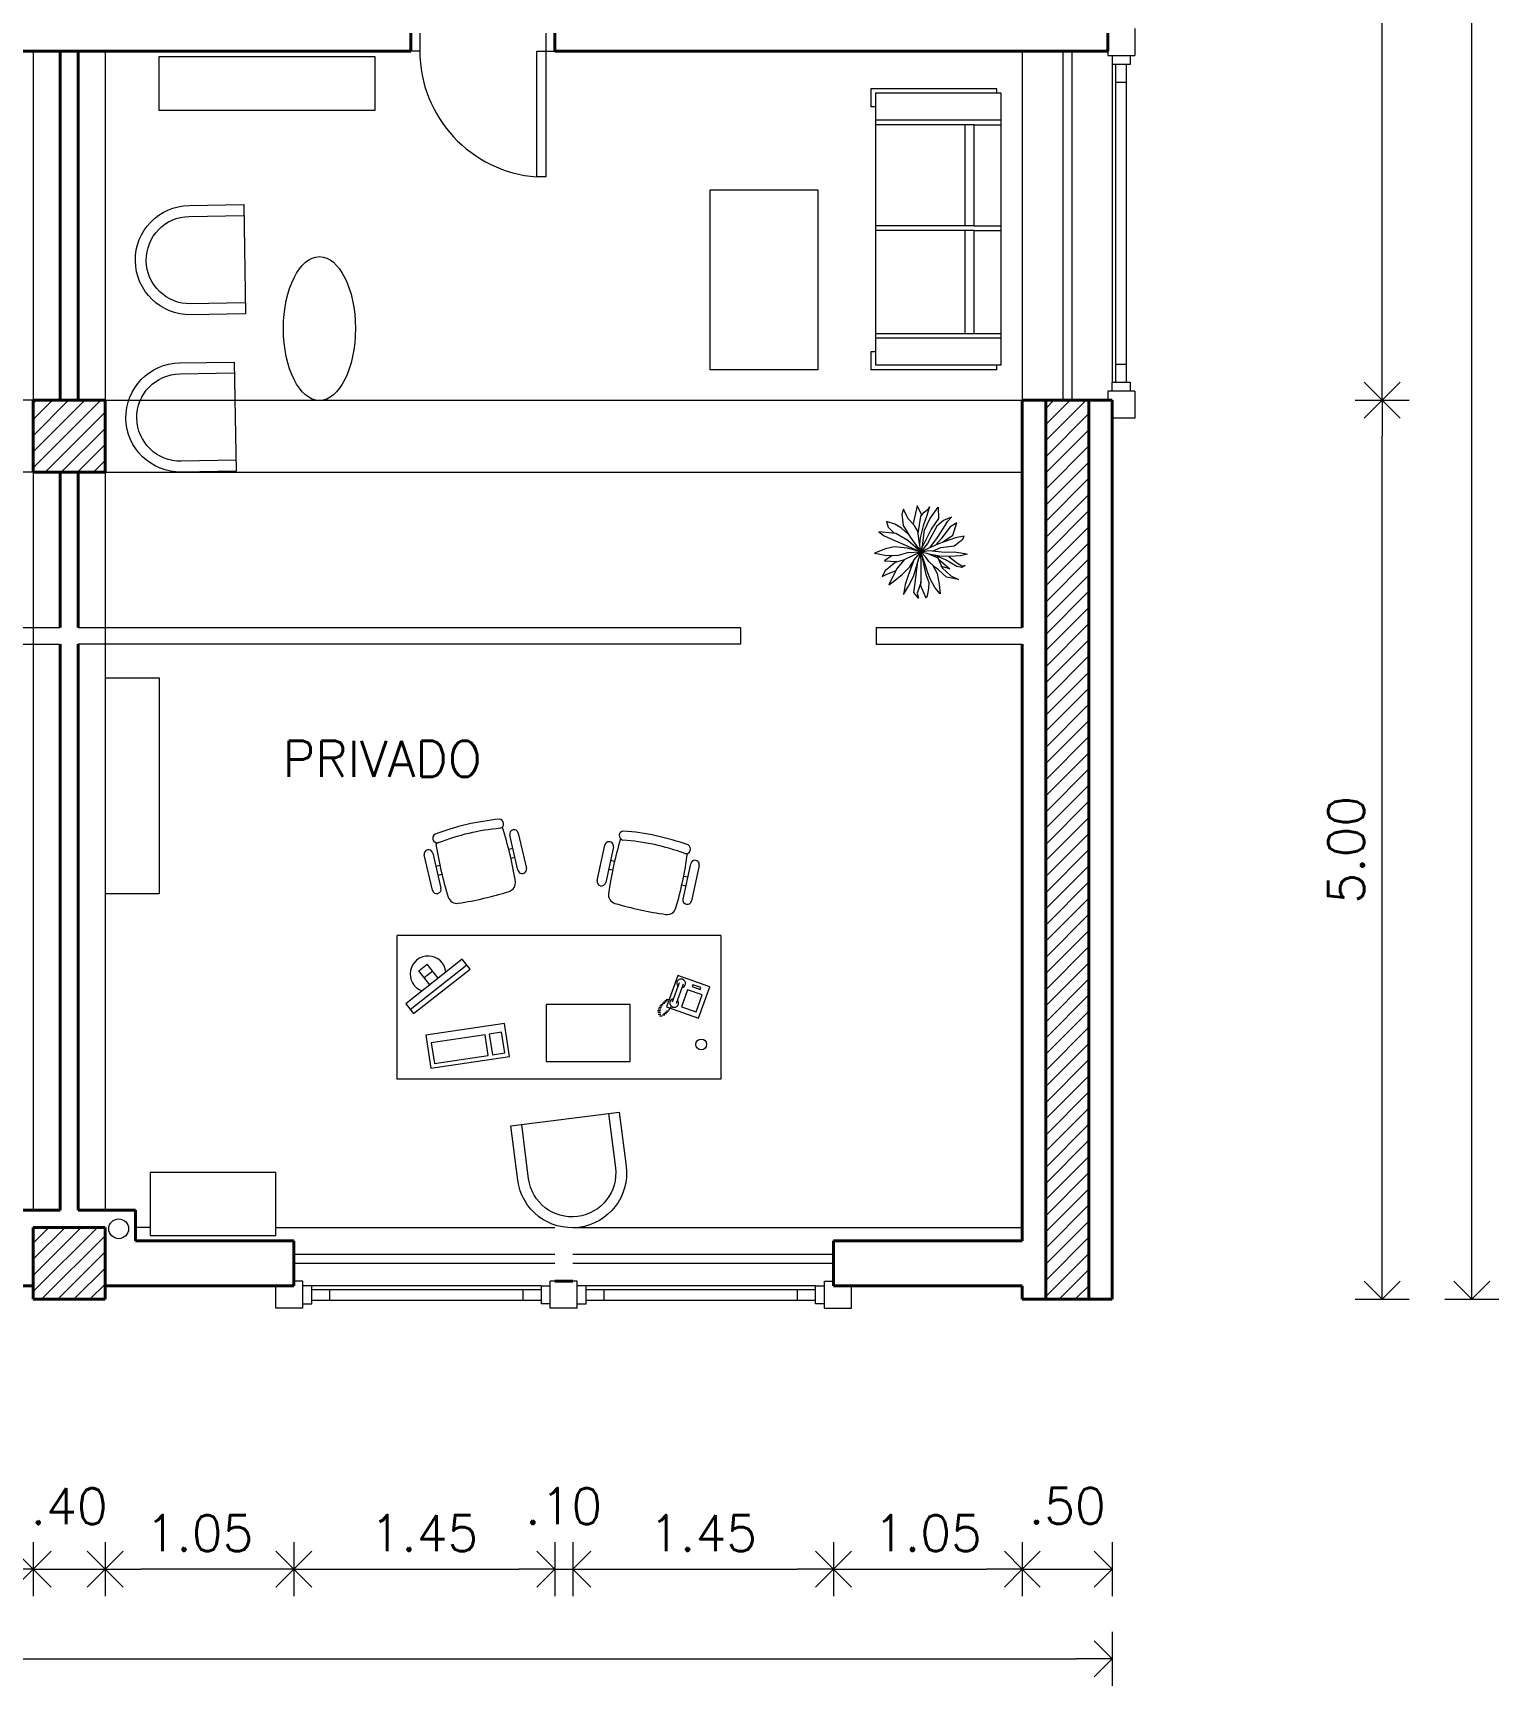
# Model space of a CAD drawing. Extents: x 1018 to 1366, y -109 to 186.
# Drawn here: x 1291.47 to 1299.62, y 111.91 to 121.11 of the extents above; entities that cross this region are included whole.
import ezdxf

# ---------------------------------------------------------------- set-up
doc = ezdxf.new("R2010")
doc.units = 0
doc.header["$LTSCALE"] = 0.5
doc.layers.get('0').update_dxf_attribs({"linetype": 'CONTINUOUS'})
doc.layers.get('Defpoints').update_dxf_attribs({"linetype": 'CONTINUOUS'})
for name, color, linetype, lineweight in [('Acotaciones', 9, 'CONTINUOUS', 9), ('Carpintería', 55, 'CONTINUOUS', 20), ('Detalles .05', 243, 'CONTINUOUS', 5), ('Detalles 01', 8, 'CONTINUOUS', 9), ('Equipamiento movil', 33, 'CONTINUOUS', 9), ('Muros corte', 7, 'CONTINUOUS', 40), ('Punta 02', 11, 'CONTINUOUS', 20), ('Tratamiento pisos', 251, 'CONTINUOUS', 9), ('Vidrios', 147, 'CONTINUOUS', 13)]:
    doc.layers.add(name, color=color, linetype=linetype, lineweight=lineweight)
doc.styles.add('Texto 2 mm', font='simplex.shx', dxfattribs={"height": 0.2})
doc.dimstyles.new('Primera línea', dxfattribs={"dimscale": 0, "dimtxt": 0.2, "dimasz": 0.2, "dimexe": 0.15, "dimexo": 0, "dimgap": 0.1, "dimtad": 1, "dimzin": 4, "dimdsep": 46, "dimtxsty": 'Texto 2 mm', "dimblk": 'OPEN90', "dimcen": 2.5, "dimclrd": 256, "dimclre": 256, "dimclrt": 256, "dimadec": 0, "dimazin": 0, "dimtfac": 1, "dimtmove": 2, "dimatfit": 3, "dimldrblk": 'OPEN90', "dimfxl": 1, "dimtolj": 1, "dimtzin": 0, "dimlwd": -1, "dimlwe": -1, "dimarcsym": 0})
doc.dimstyles.new('Segunda línea', dxfattribs={"dimscale": 0, "dimtxt": 0.2, "dimasz": 0.2, "dimexe": 0.15, "dimexo": 0.5, "dimgap": 0.1, "dimtad": 1, "dimzin": 4, "dimdsep": 46, "dimtxsty": 'Texto 2 mm', "dimblk": 'OPEN90', "dimcen": 2.5, "dimclrd": 256, "dimclre": 256, "dimclrt": 256, "dimadec": 0, "dimazin": 0, "dimtfac": 1, "dimtmove": 2, "dimatfit": 3, "dimldrblk": 'OPEN90', "dimfxl": 1, "dimtolj": 1, "dimtzin": 0, "dimlwd": -1, "dimlwe": -1, "dimarcsym": 0})
pattern_1 = [(45, (54.626424, 1.85935), (-0.0449012806, 0.0449012806), [])]

# ---------------------------------------------------------------- blocks, each defined once
blk = doc.blocks.new('_Open90')
at = {"color": 0, "linetype": 'ByBlock', "lineweight": -2}
for p, q in [((-0.5, 0.5), (0, 0)), ((0, 0), (-1, 0)), ((0, 0), (-0.5, -0.5))]:
    blk.add_line(p, q, dxfattribs=at)
blk = doc.blocks.new('*D175')
at = {"layer": 'Acotaciones', "transparency": 16777216}
for p, q in [((1298.8221, 119.0645), (1299.1221, 119.0645)), ((1298.9721, 114.2645), (1298.9721, 118.8645)), ((1298.8221, 114.0645), (1299.1221, 114.0645))]:
    blk.add_line(p, q, dxfattribs=at)
at = {"layer": 'Defpoints', "color": 0, "transparency": 16777216}
for p in [(1298.8221, 119.0645), (1298.9721, 119.0645), (1298.8221, 114.0645)]:
    blk.add_point(p, dxfattribs=at)
at = {"layer": 'Acotaciones', "transparency": 16777216, "xscale": 0.2, "yscale": 0.2, "zscale": 0.2}
for p, rotation in [((1298.9721, 119.0645), 90), ((1298.9721, 114.0645), 270)]:
    blk.add_blockref('_Open90', p, dxfattribs=dict(at, rotation=rotation))
at = {"layer": 'Acotaciones', "transparency": 16777216, "insert": (1298.7721, 116.5645), "char_height": 0.2, "attachment_point": 5, "rotation": 90, "style": 'Texto 2 mm'}
blk.add_mtext('\\A1;5.00', dxfattribs=at)
blk = doc.blocks.new('*D176')
at = {"layer": 'Acotaciones', "transparency": 16777216}
for p, q in [((1298.8221, 125.0645), (1299.1221, 125.0645)), ((1298.9721, 119.2645), (1298.9721, 124.8645)), ((1298.8221, 119.0645), (1299.1221, 119.0645))]:
    blk.add_line(p, q, dxfattribs=at)
at = {"layer": 'Defpoints', "color": 0, "transparency": 16777216}
for p in [(1298.8221, 125.0645), (1298.9721, 125.0645), (1298.8221, 119.0645)]:
    blk.add_point(p, dxfattribs=at)
at = {"layer": 'Acotaciones', "transparency": 16777216, "xscale": 0.2, "yscale": 0.2, "zscale": 0.2}
for p, rotation in [((1298.9721, 125.0645), 90), ((1298.9721, 119.0645), 270)]:
    blk.add_blockref('_Open90', p, dxfattribs=dict(at, rotation=rotation))
at = {"layer": 'Acotaciones', "transparency": 16777216, "insert": (1298.7721, 122.0645), "char_height": 0.2, "attachment_point": 5, "rotation": 90, "style": 'Texto 2 mm'}
blk.add_mtext('\\A1;6.00', dxfattribs=at)
blk = doc.blocks.new('*D178')
at = {"layer": 'Acotaciones', "transparency": 16777216}
for p, q in [((1299.3221, 130.0645), (1299.6221, 130.0645)), ((1299.4721, 114.2645), (1299.4721, 129.8645)), ((1299.3221, 114.0645), (1299.6221, 114.0645))]:
    blk.add_line(p, q, dxfattribs=at)
at = {"layer": 'Defpoints', "color": 0, "transparency": 16777216}
for p in [(1298.8221, 130.0645), (1299.4721, 130.0645), (1298.8221, 114.0645)]:
    blk.add_point(p, dxfattribs=at)
at = {"layer": 'Acotaciones', "transparency": 16777216, "xscale": 0.2, "yscale": 0.2, "zscale": 0.2}
for p, rotation in [((1299.4721, 130.0645), 90), ((1299.4721, 114.0645), 270)]:
    blk.add_blockref('_Open90', p, dxfattribs=dict(at, rotation=rotation))
at = {"layer": 'Acotaciones', "transparency": 16777216, "insert": (1299.2721, 122.0645), "char_height": 0.2, "attachment_point": 5, "rotation": 90, "style": 'Texto 2 mm'}
blk.add_mtext('\\A1;16.00', dxfattribs=at)
blk = doc.blocks.new('*D193')
at = {"layer": 'Acotaciones', "transparency": 16777216}
for p, q in [((1292.9221, 112.7145), (1292.9221, 112.4145)), ((1294.3721, 112.7145), (1294.3721, 112.4145)), ((1293.1221, 112.5645), (1294.1721, 112.5645))]:
    blk.add_line(p, q, dxfattribs=at)
at = {"layer": 'Defpoints', "color": 0, "transparency": 16777216}
for p in [(1292.9221, 112.7145), (1294.3721, 112.7145), (1294.3721, 112.5645)]:
    blk.add_point(p, dxfattribs=at)
at = {"layer": 'Acotaciones', "transparency": 16777216, "xscale": 0.2, "yscale": 0.2, "zscale": 0.2, "rotation": 180}
blk.add_blockref('_Open90', (1292.9221, 112.5645), dxfattribs=at)
at = {"layer": 'Acotaciones', "transparency": 16777216, "xscale": 0.2, "yscale": 0.2, "zscale": 0.2}
blk.add_blockref('_Open90', (1294.3721, 112.5645), dxfattribs=at)
at = {"layer": 'Acotaciones', "transparency": 16777216, "insert": (1293.6471, 112.7645), "char_height": 0.2, "attachment_point": 5, "style": 'Texto 2 mm'}
blk.add_mtext('\\A1;1.45', dxfattribs=at)
blk = doc.blocks.new('*D194')
at = {"layer": 'Acotaciones', "transparency": 16777216}
for p, q in [((1294.4721, 112.7145), (1294.4721, 112.4145)), ((1295.9221, 112.7145), (1295.9221, 112.4145)), ((1294.6721, 112.5645), (1295.7221, 112.5645))]:
    blk.add_line(p, q, dxfattribs=at)
at = {"layer": 'Defpoints', "color": 0, "transparency": 16777216}
for p in [(1294.4721, 112.7145), (1295.9221, 112.7145), (1295.9221, 112.5645)]:
    blk.add_point(p, dxfattribs=at)
at = {"layer": 'Acotaciones', "transparency": 16777216, "xscale": 0.2, "yscale": 0.2, "zscale": 0.2, "rotation": 180}
blk.add_blockref('_Open90', (1294.4721, 112.5645), dxfattribs=at)
at = {"layer": 'Acotaciones', "transparency": 16777216, "xscale": 0.2, "yscale": 0.2, "zscale": 0.2}
blk.add_blockref('_Open90', (1295.9221, 112.5645), dxfattribs=at)
at = {"layer": 'Acotaciones', "transparency": 16777216, "insert": (1295.1971, 112.7645), "char_height": 0.2, "attachment_point": 5, "style": 'Texto 2 mm'}
blk.add_mtext('\\A1;1.45', dxfattribs=at)
blk = doc.blocks.new('*D195')
at = {"layer": 'Acotaciones', "transparency": 16777216}
for p, q in [((1295.9221, 112.7145), (1295.9221, 112.4145)), ((1296.9721, 112.7145), (1296.9721, 112.4145)), ((1296.1221, 112.5645), (1296.7721, 112.5645))]:
    blk.add_line(p, q, dxfattribs=at)
at = {"layer": 'Defpoints', "color": 0, "transparency": 16777216}
for p in [(1295.9221, 112.7145), (1296.9721, 112.7145), (1296.9721, 112.5645)]:
    blk.add_point(p, dxfattribs=at)
at = {"layer": 'Acotaciones', "transparency": 16777216, "xscale": 0.2, "yscale": 0.2, "zscale": 0.2, "rotation": 180}
blk.add_blockref('_Open90', (1295.9221, 112.5645), dxfattribs=at)
at = {"layer": 'Acotaciones', "transparency": 16777216, "xscale": 0.2, "yscale": 0.2, "zscale": 0.2}
blk.add_blockref('_Open90', (1296.9721, 112.5645), dxfattribs=at)
at = {"layer": 'Acotaciones', "transparency": 16777216, "insert": (1296.4471, 112.7645), "char_height": 0.2, "attachment_point": 5, "style": 'Texto 2 mm'}
blk.add_mtext('\\A1;1.05', dxfattribs=at)
blk = doc.blocks.new('*D196')
at = {"layer": 'Acotaciones', "transparency": 16777216}
for p, q in [((1269.2721, 112.2145), (1269.2721, 111.9145)), ((1297.4721, 112.2145), (1297.4721, 111.9145)), ((1269.4721, 112.0645), (1297.2721, 112.0645))]:
    blk.add_line(p, q, dxfattribs=at)
at = {"layer": 'Defpoints', "color": 0, "transparency": 16777216}
for p in [(1269.2721, 112.7145), (1297.4721, 112.7145), (1297.4721, 112.0645)]:
    blk.add_point(p, dxfattribs=at)
at = {"layer": 'Acotaciones', "transparency": 16777216, "xscale": 0.2, "yscale": 0.2, "zscale": 0.2, "rotation": 180}
blk.add_blockref('_Open90', (1269.2721, 112.0645), dxfattribs=at)
at = {"layer": 'Acotaciones', "transparency": 16777216, "xscale": 0.2, "yscale": 0.2, "zscale": 0.2}
blk.add_blockref('_Open90', (1297.4721, 112.0645), dxfattribs=at)
at = {"layer": 'Acotaciones', "transparency": 16777216, "insert": (1283.3721, 112.2645), "char_height": 0.2, "attachment_point": 5, "style": 'Texto 2 mm'}
blk.add_mtext('\\A1;28.20', dxfattribs=at)
blk = doc.blocks.new('*D197')
at = {"layer": 'Acotaciones', "transparency": 16777216}
for p, q in [((1290.3721, 112.7145), (1290.3721, 112.4145)), ((1291.4721, 112.7145), (1291.4721, 112.4145)), ((1290.5721, 112.5645), (1291.2721, 112.5645))]:
    blk.add_line(p, q, dxfattribs=at)
at = {"layer": 'Defpoints', "color": 0, "transparency": 16777216}
for p in [(1290.3721, 112.7145), (1291.4721, 112.7145), (1291.4721, 112.5645)]:
    blk.add_point(p, dxfattribs=at)
at = {"layer": 'Acotaciones', "transparency": 16777216, "xscale": 0.2, "yscale": 0.2, "zscale": 0.2, "rotation": 180}
blk.add_blockref('_Open90', (1290.3721, 112.5645), dxfattribs=at)
at = {"layer": 'Acotaciones', "transparency": 16777216, "xscale": 0.2, "yscale": 0.2, "zscale": 0.2}
blk.add_blockref('_Open90', (1291.4721, 112.5645), dxfattribs=at)
at = {"layer": 'Acotaciones', "transparency": 16777216, "insert": (1290.9221, 112.7645), "char_height": 0.2, "attachment_point": 5, "style": 'Texto 2 mm'}
blk.add_mtext('\\A1;1.10', dxfattribs=at)
blk = doc.blocks.new('*D198')
at = {"layer": 'Acotaciones', "transparency": 16777216}
for p, q in [((1291.8721, 112.7145), (1291.8721, 112.4145)), ((1292.9221, 112.7145), (1292.9221, 112.4145)), ((1292.7221, 112.5645), (1292.0721, 112.5645))]:
    blk.add_line(p, q, dxfattribs=at)
at = {"layer": 'Defpoints', "color": 0, "transparency": 16777216}
for p in [(1291.8721, 112.7145), (1292.9221, 112.7145), (1291.8721, 112.5645)]:
    blk.add_point(p, dxfattribs=at)
at = {"layer": 'Acotaciones', "transparency": 16777216, "xscale": 0.2, "yscale": 0.2, "zscale": 0.2, "rotation": 180}
blk.add_blockref('_Open90', (1291.8721, 112.5645), dxfattribs=at)
at = {"layer": 'Acotaciones', "transparency": 16777216, "xscale": 0.2, "yscale": 0.2, "zscale": 0.2}
blk.add_blockref('_Open90', (1292.9221, 112.5645), dxfattribs=at)
at = {"layer": 'Acotaciones', "transparency": 16777216, "insert": (1292.3971, 112.7645), "char_height": 0.2, "attachment_point": 5, "style": 'Texto 2 mm'}
blk.add_mtext('\\A1;1.05', dxfattribs=at)
blk = doc.blocks.new('Silla 2')
for p, q in [((15, 15), (0, 15)), ((0, 15), (0, -15)), ((15, 12), (0, 12)), ((0, -12), (15, -12)), ((0, -15), (15, -15))]:
    blk.add_line(p, q)
for radius in [15, 12]:
    blk.add_arc((15, 0), radius, 270, 90)
blk = doc.blocks.new('Treei')
for p, q in [((-2.15, 4.1), (-3.71, 4.62)), ((-3.71, 4.62), (-3.16, 3.73)), ((-1.6, 5.41), (-2.01, 5.58)), ((-2.01, 5.58), (-1.8, 4.47)), ((-1.8, 4.47), (-1.02, 2.25)), ((-0.75, 4.27), (-1.6, 5.41)), ((0.01, 4.32), (0.22, 5.68)), ((0.06, 3.09), (0.01, 4.32)), ((0.22, 5.68), (0.34, 5.97)), ((0.34, 5.97), (0.52, 5.11)), ((0.52, 5.11), (0.61, 3.71)), ((0.61, 3.58), (1.42, 4.57)), ((1.92, 4.62), (1.05, 3.19)), ((1.42, 4.57), (1.81, 5.28)), ((1.81, 5.28), (1.78, 5.7)), ((1.78, 5.7), (2.06, 5.28)), ((2.06, 5.28), (1.92, 4.62)), ((3.12, 3.85), (3.58, 4.84)), ((3.58, 4.84), (3.3, 3.31)), ((-5.76, 2.23), (-4.31, 2.25)), ((-4.26, 1.14), (-5.76, 2.23)), ((-3.94, 3.46), (-4.45, 3.93)), ((-4.45, 3.93), (-4.03, 2.89)), ((-4.31, 2.25), (-2.93, 1.32)), ((-4.03, 2.89), (-3.28, 2.03)), ((-3.05, 2.89), (-3.94, 3.46)), ((-3.16, 3.73), (-1.67, 2.62)), ((-1.83, 2.15), (-3.05, 2.89)), ((-1.21, 2.79), (-2.15, 4.1)), ((-0.51, 1.14), (-1.83, 2.15)), ((-1.67, 2.62), (-0.88, 1.91)), ((-1.02, 2.25), (0.03, -0.03)), ((-0.56, 2.57), (-0.75, 4.27)), ((-0.11, 1.56), (-0.56, 2.57)), ((-0.17, 1), (0.06, 3.09)), ((0.2, 0.77), (0.8, 2.18)), ((0.57, 2.38), (0.31, 1.05)), ((1.05, 3.19), (0.44, 1.74)), ((0.61, 3.71), (0.57, 2.38)), ((0.8, 2.18), (2.11, 2.72)), ((0.96, 2.25), (2.2, 3.73)), ((2.2, 3.73), (1.92, 2.62)), ((2.36, 2.28), (1.99, 1.81)), ((2.11, 2.72), (3.12, 3.85)), ((3.3, 3.31), (2.36, 2.28)), ((2.82, 2.08), (4.22, 2.33)), ((4.22, 2.33), (5.46, 2.47)), ((5.46, 2.47), (4.64, 1.81)), ((-4.76, 0.09), (-5.92, -0.48)), ((-5.51, 0.92), (-5.8, 1.09)), ((-5.8, 1.09), (-4.68, 0.77)), ((-5.12, 0.4), (-5.51, 0.92)), ((-4.61, -0.04), (-5.12, 0.4)), ((-4.68, 0.77), (-3.34, 0.26)), ((-2.77, 0.45), (-4.26, 1.14)), ((-3.34, 0.26), (-1.78, -0.09)), ((-3.28, 2.03), (-2.08, 1.39)), ((-2.93, 1.32), (-0.51, 0.11)), ((-0.77, 0.18), (-2.77, 0.45)), ((-2.08, 1.39), (-1.04, 0.82)), ((-1.04, 0.82), (0.03, -0.03)), ((0.03, -0.03), (-0.77, 0.18)), ((0.03, -0.03), (-0.17, 1)), ((0.03, -0.03), (0.2, 0.77)), ((2.04, 0.65), (0.03, -0.03)), ((0.7, 0.63), (0.03, -0.03)), ((0.03, -0.03), (2.96, 0.63)), ((1.85, 0.03), (0.03, -0.03)), ((1.28, 1.02), (0.7, 0.63)), ((1.99, 1.81), (1.28, 1.02)), ((1.69, 1.48), (2.82, 2.08)), ((3.28, 0.01), (1.85, 0.03)), ((2.73, 0.9), (2.04, 0.65)), ((3.51, 1.17), (2.73, 0.9)), ((2.96, 0.63), (3.97, 1)), ((4.41, -0.01), (3.28, 0.01)), ((4.64, 1.81), (3.51, 1.17)), ((3.97, 1), (4.77, 0.95)), ((5.39, 0.4), (4.41, -0.01)), ((4.77, 0.95), (5.72, 0.8)), ((6.02, 0.65), (5.39, 0.4)), ((5.72, 0.8), (6.02, 0.65)), ((-5.92, -0.48), (-3.64, -1.03)), ((-4.26, -1.67), (-5.51, -2.28)), ((-2.36, -0.36), (-4.61, -0.04)), ((-3.44, -0.9), (-4.26, -1.67)), ((-2.65, -0.43), (-3.44, -0.9)), ((-3.37, -2.31), (-1.83, -1.37)), ((-2.28, -1.64), (-3.05, -2.53)), ((-1.34, -0.24), (-2.65, -0.43)), ((-1.46, -1.72), (-2.33, -3.24)), ((-1.83, -1.37), (0.03, -0.03)), ((-1.78, -0.09), (-0.95, -0.18)), ((0.03, -0.03), (-1.46, -1.72)), ((-1.39, -3.32), (0.03, -0.03)), ((0.03, -0.03), (-1.34, -0.24)), ((-0.47, -1.76), (-0.63, -3.46)), ((0.03, -0.03), (-0.47, -1.76)), ((0.11, -1.72), (0.03, -0.03)), ((0.03, -0.03), (1.07, -2.16)), ((1, -0.83), (0.03, -0.03)), ((3.21, -0.98), (0.03, -0.03)), ((0.45, -2.92), (0.11, -1.72)), ((1.97, -1.44), (1, -0.83)), ((1.3, -3.19), (1.03, -2.11)), ((4.06, -0.75), (1.24, -0.39)), ((1.31, -1.02), (3.1, -1.64)), ((2.93, -2.41), (1.97, -1.44)), ((3.1, -1.64), (4.24, -2.04)), ((4.47, -1.62), (3.21, -0.98)), ((3.92, 0), (5.37, -0.51)), ((5.3, -0.93), (4.06, -0.75)), ((4.24, -2.04), (5.56, -2.28)), ((5.56, -2.28), (4.47, -1.62)), ((6.02, -0.34), (5.3, -0.93)), ((5.37, -0.51), (6.02, -0.34)), ((-5.51, -2.28), (-4.86, -2.48)), ((-4.86, -2.48), (-3.37, -2.31)), ((-3.55, -3.37), (-3.92, -4.48)), ((-3.92, -4.48), (-3.16, -4.25)), ((-3.05, -2.53), (-3.55, -3.37)), ((-3.16, -4.25), (-2.38, -3.46)), ((-2.33, -3.24), (-2.56, -5.44)), ((-2.06, -4.77), (-1.39, -3.32)), ((-0.63, -3.46), (-0.35, -4.6)), ((0.5, -4.43), (0.45, -2.92)), ((0.5, -3.74), (1.19, -4.72)), ((1.07, -2.16), (2.15, -3.07)), ((1.19, -4.72), (1.28, -3.19)), ((1.28, -3.19), (2.47, -4.62)), ((2.15, -3.07), (3.12, -3.59)), ((2.93, -4.4), (2.43, -3.22)), ((3.85, -3.54), (2.93, -2.41)), ((3.12, -3.59), (4.27, -4.18)), ((4.27, -4.18), (3.85, -3.54)), ((-2.56, -5.44), (-2.06, -4.77)), ((-0.35, -4.6), (0.2, -6.03)), ((0.2, -6.03), (0.5, -4.43)), ((2.47, -4.62), (3.23, -5.02)), ((3.23, -5.02), (2.93, -4.4))]:
    blk.add_line(p, q)
blk = doc.blocks.new('TELEFONO')
at = {"layer": 'Detalles .05'}
for p, q in [((0.139, 0.134), (-0.098, 0.134)), ((-0.098, 0.134), (-0.098, -0.099)), ((0.139, -0.099), (0.139, 0.134)), ((-0.071, 0.089), (-0.071, -0.055)), ((-0.043, 0.089), (-0.043, -0.055)), ((0.108, 0.063), (0, 0.063)), ((0, 0.063), (0, -0.063)), ((0.081, 0.108), (0.023, 0.108)), ((0.023, 0.108), (0.023, 0.094)), ((0.023, 0.094), (0.081, 0.094)), ((0.027, 0.041), (0.027, 0.041)), ((0.027, 0.014), (0.027, 0.014)), ((0.054, 0.041), (0.054, 0.041)), ((0.054, 0.014), (0.054, 0.014)), ((0.081, 0.094), (0.081, 0.108)), ((0.081, 0.041), (0.081, 0.041)), ((0.081, 0.014), (0.081, 0.014)), ((0.108, -0.063), (0.108, 0.063)), ((-0.129, -0.104), (-0.147, -0.11)), ((-0.124, -0.093), (-0.141, -0.098)), ((-0.118, -0.081), (-0.135, -0.087)), ((-0.112, -0.07), (-0.129, -0.075)), ((-0.106, -0.058), (-0.124, -0.064)), ((-0.101, -0.047), (-0.118, -0.052)), ((-0.098, -0.099), (0.139, -0.099)), ((-0.067, -0.083), (-0.078, -0.116)), ((0, -0.063), (0.108, -0.063)), ((0.027, -0.013), (0.027, -0.013)), ((0.027, -0.04), (0.027, -0.04)), ((0.054, -0.013), (0.054, -0.013)), ((0.054, -0.04), (0.054, -0.04)), ((0.081, -0.013), (0.081, -0.013)), ((0.081, -0.04), (0.081, -0.04)), ((-0.129, -0.116), (-0.147, -0.121)), ((-0.129, -0.127), (-0.147, -0.133)), ((-0.129, -0.139), (-0.147, -0.145)), ((-0.124, -0.15), (-0.141, -0.156)), ((-0.118, -0.162), (-0.135, -0.168)), ((-0.104, -0.17), (-0.122, -0.176)), ((-0.089, -0.156), (-0.106, -0.162)), ((-0.083, -0.145), (-0.101, -0.15)), ((-0.078, -0.133), (-0.095, -0.139)), ((-0.072, -0.121), (-0.089, -0.127))]:
    blk.add_line(p, q, dxfattribs=at)
for centre, start, end in [((-0.057, 0.089), 298.4915, 241.5085), ((-0.057, -0.055), 118.4915, 61.5085)]:
    blk.add_arc(centre, 0.0302, start, end, dxfattribs=at)
blk = doc.blocks.new('RECTANG')
for p, q in [((1, 1), (0, 1)), ((0, 1), (0, 0)), ((1, 0), (1, 1)), ((0, 0), (1, 0))]:
    blk.add_line(p, q)
blk = doc.blocks.new('KEYBOARD', base_point=(60, 294))
for p, xscale, yscale, zscale in [((60, 294), 19, 8, 19), ((61, 295), 13, 5, 13), ((75, 295), 3, 5, 3)]:
    blk.add_blockref('RECTANG', p, dxfattribs=dict(xscale=xscale, yscale=yscale, zscale=zscale))
blk = doc.blocks.new('Silla 1')
at = {"layer": 'Equipamiento movil'}
for p, q in [((-0.1131, 0.2664), (0.0295, 0.409)), ((0.0638, 0.3747), (-0.0788, 0.2321)), ((-0.0254, 0.2855), (-0.0091, 0.2693)), ((0.0104, 0.3213), (0.0268, 0.3048)), ((0.2321, -0.0788), (0.3747, 0.0638)), ((0.409, 0.0295), (0.2664, -0.1131)), ((0.3048, 0.0268), (0.3213, 0.0104)), ((0.2693, -0.0091), (0.2855, -0.0254))]:
    blk.add_line(p, q, dxfattribs=at)
for centre, radius, start, end in [((1.4058, -1.1273), 1.9881, 130.22446, 139.18175), ((0.0467, 0.3919), 0.0242, 315, 135), ((0.1468, 0.3964), 0.0255, 61.36309, 224.37493), ((-0.654, -0.654), 1.2956, 37.15841, 52.84159), ((-0.6508, -0.6508), 1.3416, 37.13099, 52.86901), ((-0.0959, 0.2492), 0.0242, 135, 315), ((-0.0605, 0.1393), 0.0505, 139.18175, 220.81825), ((1.4058, 1.4058), 1.9881, 220.81825, 229.18175), ((-1.1273, 1.4058), 1.9881, 310.81825, 319.77554), ((0.3964, 0.1468), 0.0255, 225.62507, 28.63691), ((0.3919, 0.0467), 0.0242, 315, 135), ((0.2492, -0.0959), 0.0242, 135, 315), ((0.1393, -0.0605), 0.0505, 229.18175, 310.81825)]:
    blk.add_arc(centre, radius, start, end, dxfattribs=at)

msp = doc.modelspace()

# ---------------------------------------------------------------- hatches: boundary and pattern name
at = {"layer": 'Detalles 01'}
h = msp.add_hatch(dxfattribs=at)
h.set_pattern_fill('ANSI31,_O', color=256, scale=0.02)
h.set_pattern_definition(pattern_1)
h.paths.add_polyline_path([(1291.8721, 119.0645), (1291.4721, 119.0645), (1291.4721, 118.6645), (1291.8721, 118.6645)])
h = msp.add_hatch(dxfattribs=at)
h.set_pattern_fill('ANSI31,_O', color=256, scale=0.02)
h.set_pattern_definition(pattern_1)
h.paths.add_polyline_path([(1297.3421, 119.0645), (1297.1021, 119.0645), (1297.1021, 114.0645), (1297.3421, 114.0645)])
h = msp.add_hatch(dxfattribs=at)
h.set_pattern_fill('ANSI31,_O', color=256, scale=0.02)
h.set_pattern_definition(pattern_1)
h.paths.add_polyline_path([(1291.8721, 114.4645), (1291.4721, 114.4645), (1291.4721, 114.0645), (1291.8721, 114.0645)])

# ---------------------------------------------------------------- linework, layer by layer
at = {"layer": 'Acotaciones'}
for p, q in [((1296.9721, 112.7145), (1296.9721, 112.4145)), ((1297.4721, 112.7145), (1297.4721, 112.4145)), ((1291.4721, 112.5645), (1291.5721, 112.6645)), ((1291.8721, 112.5645), (1291.7721, 112.6645)), ((1296.9721, 112.5645), (1297.0721, 112.6645)), ((1297.4721, 112.5645), (1297.3721, 112.6645)), ((1291.4721, 112.5645), (1291.8721, 112.5645)), ((1291.5721, 112.4645), (1291.4721, 112.5645)), ((1291.7721, 112.4645), (1291.8721, 112.5645)), ((1294.3721, 112.5645), (1294.4721, 112.5645)), ((1296.9721, 112.5645), (1297.4721, 112.5645)), ((1297.0721, 112.4645), (1296.9721, 112.5645)), ((1297.3721, 112.4645), (1297.4721, 112.5645))]:
    msp.add_line(p, q, dxfattribs=at)
at = {"layer": 'Carpintería'}
for p, q in [((1293.6221, 121.1061), (1293.6221, 121.0061)), ((1294.3221, 121.1061), (1294.3221, 121.0061)), ((1297.5971, 121.1311), (1297.5971, 120.9811)), ((1293.6221, 121.0061), (1293.5721, 121.0061)), ((1294.2721, 120.3061), (1294.2721, 121.0061)), ((1294.2721, 121.0061), (1294.3221, 121.0061)), ((1294.3221, 121.0061), (1294.3721, 121.0061)), ((1294.3221, 121.0061), (1294.3221, 120.3061)), ((1297.4471, 121.0061), (1297.4471, 120.9811)), ((1297.4471, 120.9811), (1297.5971, 120.9811)), ((1297.4721, 120.9811), (1297.4721, 120.9311)), ((1297.5721, 120.9811), (1297.5721, 120.9311)), ((1297.5721, 120.9311), (1297.4721, 120.9311)), ((1297.4921, 119.1645), (1297.4921, 120.9311)), ((1297.5521, 119.1645), (1297.5521, 120.9311)), ((1297.5521, 120.8311), (1297.4921, 120.8311)), ((1294.3221, 120.3061), (1294.2721, 120.3061)), ((1297.4921, 119.2645), (1297.5521, 119.2645)), ((1297.4721, 119.1145), (1297.4721, 119.1645)), ((1297.4721, 119.1645), (1297.5721, 119.1645)), ((1297.5721, 119.1645), (1297.5721, 119.1145)), ((1297.5971, 119.1145), (1297.4471, 119.1145)), ((1297.4471, 119.1145), (1297.4471, 119.0645)), ((1297.5971, 119.1145), (1297.5971, 118.9645)), ((1297.5971, 118.9645), (1297.4721, 118.9645)), ((1292.9721, 114.1645), (1292.9221, 114.1645)), ((1292.9721, 114.0145), (1292.9721, 114.1645)), ((1294.3471, 114.0145), (1294.3471, 114.1645)), ((1294.3721, 114.1645), (1294.3471, 114.1645)), ((1294.4971, 114.1645), (1294.4721, 114.1645)), ((1294.4971, 114.0145), (1294.4971, 114.1645)), ((1295.8721, 114.0145), (1295.8721, 114.1645)), ((1295.8721, 114.1645), (1295.9221, 114.1645)), ((1292.8221, 114.0145), (1292.8221, 114.1395)), ((1293.0221, 114.1395), (1292.9721, 114.1395)), ((1293.0221, 114.0395), (1293.0221, 114.1395)), ((1293.0221, 114.1195), (1294.2971, 114.1195)), ((1293.1221, 114.0595), (1293.1221, 114.1195)), ((1294.1971, 114.0595), (1294.1971, 114.1195)), ((1294.2971, 114.1395), (1294.2971, 114.0395)), ((1294.2971, 114.1395), (1294.3471, 114.1395)), ((1294.5471, 114.1395), (1294.4971, 114.1395)), ((1294.5471, 114.0395), (1294.5471, 114.1395)), ((1294.5471, 114.1195), (1295.8221, 114.1195)), ((1294.6471, 114.0595), (1294.6471, 114.1195)), ((1295.7221, 114.0595), (1295.7221, 114.1195)), ((1295.8221, 114.0395), (1295.8221, 114.1395)), ((1295.8221, 114.1395), (1295.8721, 114.1395)), ((1296.0221, 114.0145), (1296.0221, 114.1395)), ((1292.9721, 114.0145), (1292.8221, 114.0145)), ((1292.9721, 114.0395), (1293.0221, 114.0395)), ((1293.0221, 114.0595), (1294.2971, 114.0595)), ((1294.3471, 114.0395), (1294.2971, 114.0395)), ((1294.4971, 114.0145), (1294.3471, 114.0145)), ((1294.4971, 114.0395), (1294.5471, 114.0395)), ((1294.5471, 114.0595), (1295.8221, 114.0595)), ((1295.8721, 114.0395), (1295.8221, 114.0395)), ((1295.8721, 114.0145), (1296.0221, 114.0145))]:
    msp.add_line(p, q, dxfattribs=at)
at = {"layer": 'Detalles 01'}
for p, q in [((1297.1971, 121.0061), (1297.1971, 119.0645)), ((1297.2471, 121.0061), (1297.2471, 119.0645)), ((1297.4721, 120.9311), (1297.4721, 119.1645)), ((1294.3721, 114.3145), (1292.9221, 114.3145)), ((1294.3721, 114.2645), (1292.9221, 114.2645)), ((1295.9221, 114.3145), (1294.4721, 114.3145)), ((1295.9221, 114.2645), (1294.4721, 114.2645)), ((1294.2971, 114.1395), (1293.0221, 114.1395)), ((1295.8221, 114.1395), (1294.5471, 114.1395))]:
    msp.add_line(p, q, dxfattribs=at)
msp.add_circle((1291.9477, 114.4567), 0.055, dxfattribs=at)
msp.add_arc((1294.3255, 121.0076), 0.7035, 180.11712, 265.64068, dxfattribs=at)
at = {"layer": 'Equipamiento movil'}
for p, q in [((1292.1721, 120.9761), (1293.3721, 120.9761)), ((1292.1721, 120.6761), (1292.1721, 120.9761)), ((1293.3721, 120.9761), (1293.3721, 120.6761)), ((1293.3721, 120.6761), (1292.1721, 120.6761)), ((1295.2358, 119.234), (1295.2358, 120.234)), ((1295.2358, 120.234), (1295.8358, 120.234)), ((1295.8358, 120.234), (1295.8358, 119.234)), ((1295.8358, 119.234), (1295.2358, 119.234)), ((1291.8721, 117.5198), (1292.1721, 117.5198)), ((1292.1721, 117.5198), (1292.1721, 116.3198)), ((1292.1721, 116.3198), (1291.8721, 116.3198)), ((1293.4956, 115.2881), (1293.4956, 116.0881)), ((1295.2956, 116.0881), (1293.4956, 116.0881)), ((1295.2956, 116.0881), (1295.2956, 115.2881)), ((1293.8581, 115.9553), (1293.5437, 115.708)), ((1293.5685, 115.6766), (1293.8828, 115.9239)), ((1293.6166, 115.8903), (1293.6638, 115.9274)), ((1293.7245, 115.8502), (1293.6638, 115.9274)), ((1293.9014, 115.9003), (1293.8581, 115.9553)), ((1293.587, 115.653), (1293.9014, 115.9003)), ((1293.6773, 115.8131), (1293.6166, 115.8903)), ((1293.6936, 115.8895), (1293.6464, 115.8524)), ((1293.5437, 115.708), (1293.587, 115.653)), ((1294.3252, 115.7034), (1294.3252, 115.3871)), ((1294.7911, 115.7034), (1294.3252, 115.7034)), ((1294.7911, 115.3871), (1294.7911, 115.7034)), ((1294.3252, 115.3871), (1294.7911, 115.3871)), ((1295.2956, 115.2881), (1293.4956, 115.2881)), ((1292.8221, 114.7695), (1292.1221, 114.7695)), ((1292.1221, 114.7695), (1292.1221, 114.4195)), ((1292.8221, 114.4195), (1292.8221, 114.7695)), ((1292.1221, 114.4195), (1292.8221, 114.4195))]:
    msp.add_line(p, q, dxfattribs=at)
at = {"layer": 'Equipamiento movil', "ltscale": 0.009}
for p, q in [((1296.83, 120.7965), (1296.13, 120.7965)), ((1296.13, 120.7965), (1296.13, 120.6965)), ((1296.83, 120.7715), (1296.83, 120.7965)), ((1296.155, 120.6965), (1296.13, 120.6965)), ((1296.855, 120.7715), (1296.155, 120.7715)), ((1296.155, 120.7715), (1296.155, 120.6215)), ((1296.855, 119.259), (1296.855, 120.7715)), ((1296.155, 120.6215), (1296.155, 119.259)), ((1296.855, 120.6215), (1296.155, 120.6215)), ((1296.705, 120.5965), (1296.155, 120.5965)), ((1296.655, 120.034), (1296.655, 120.5965)), ((1296.705, 120.034), (1296.705, 120.5965)), ((1296.705, 120.5965), (1296.855, 120.5965)), ((1296.705, 120.034), (1296.155, 120.034)), ((1296.705, 120.034), (1296.155, 120.034)), ((1296.705, 120.009), (1296.155, 120.009)), ((1296.655, 119.434), (1296.655, 120.009)), ((1296.705, 120.034), (1296.855, 120.034)), ((1296.705, 120.009), (1296.855, 120.009)), ((1296.705, 119.434), (1296.705, 120.009)), ((1296.855, 119.434), (1296.155, 119.434)), ((1296.855, 119.409), (1296.155, 119.409)), ((1296.155, 119.409), (1296.155, 119.259)), ((1296.13, 119.334), (1296.13, 119.234)), ((1296.155, 119.334), (1296.13, 119.334)), ((1296.83, 119.234), (1296.13, 119.234)), ((1296.855, 119.259), (1296.155, 119.259)), ((1296.83, 119.234), (1296.83, 119.259))]:
    msp.add_line(p, q, dxfattribs=at)
at = {"layer": 'Equipamiento movil'}
msp.add_circle((1295.1868, 115.4819), 0.03, dxfattribs=at)
msp.add_arc((1293.668, 115.8735), 0.1, 6.08042, 250.30836, dxfattribs=at)
msp.add_ellipse((1293.064, 119.4627), major_axis=(0, 0.4), ratio=0.5, dxfattribs=at)
at = {"layer": 'Muros corte'}
for p, q in [((1293.5721, 121.0061), (1293.5721, 121.1061)), ((1294.3721, 121.0061), (1294.3721, 121.1061)), ((1297.4471, 121.1061), (1297.4471, 121.0061)), ((1293.5721, 121.0061), (1288.825, 121.0061)), ((1291.6221, 119.0645), (1291.6221, 121.0061)), ((1291.7221, 119.0645), (1291.7221, 121.0061)), ((1297.4471, 121.0061), (1294.3721, 121.0061)), ((1291.8721, 119.0645), (1291.4721, 119.0645)), ((1291.4721, 118.6645), (1291.4721, 119.0645)), ((1291.8721, 118.6645), (1291.8721, 119.0645)), ((1297.4721, 119.0645), (1296.9721, 119.0645)), ((1296.9721, 117.8), (1296.9721, 119.0645)), ((1297.1021, 114.0645), (1297.1021, 119.0645)), ((1297.3421, 119.0645), (1297.3421, 114.0645)), ((1297.4721, 119.0645), (1297.4721, 114.0645)), ((1291.8721, 118.6645), (1291.4721, 118.6645)), ((1291.6221, 117.8), (1291.6221, 118.6645)), ((1291.7221, 117.8), (1291.7221, 118.6645)), ((1291.6221, 114.5595), (1291.6221, 117.7078)), ((1291.7221, 114.5595), (1291.7221, 117.7078)), ((1296.9721, 114.3895), (1296.9721, 117.7078)), ((1291.6221, 114.5595), (1291.3021, 114.5595)), ((1292.0421, 114.5595), (1291.7221, 114.5595)), ((1292.0421, 114.5595), (1292.0421, 114.3895)), ((1291.8721, 114.4645), (1291.4721, 114.4645)), ((1291.4721, 114.0645), (1291.4721, 114.4645)), ((1291.8721, 114.0645), (1291.8721, 114.4645)), ((1292.9221, 114.3895), (1292.0421, 114.3895)), ((1292.9221, 114.1395), (1292.9221, 114.3895)), ((1296.9721, 114.3895), (1295.9221, 114.3895)), ((1295.9221, 114.1395), (1295.9221, 114.3895)), ((1294.4721, 114.1645), (1294.3721, 114.1645)), ((1291.4721, 114.1395), (1290.3721, 114.1395)), ((1292.9221, 114.1395), (1291.8721, 114.1395)), ((1296.9721, 114.1395), (1295.9221, 114.1395)), ((1296.9721, 114.0645), (1296.9721, 114.1395)), ((1291.8721, 114.0645), (1291.4721, 114.0645)), ((1297.4721, 114.0645), (1296.9721, 114.0645)), ((1297.2971, 114.0645), (1297.1471, 114.0645))]:
    msp.add_line(p, q, dxfattribs=at)
at = {"layer": 'Tratamiento pisos'}
for p, q in [((1291.4721, 121.0061), (1291.4721, 119.0645)), ((1291.8721, 121.0061), (1291.8721, 119.0645)), ((1296.9721, 121.0061), (1296.9721, 119.0645)), ((1291.4721, 119.0645), (1288.8221, 119.0645)), ((1291.8721, 119.0645), (1292.0626, 119.0645)), ((1292.0626, 119.0645), (1294.3721, 119.0645)), ((1294.3721, 119.0645), (1296.9721, 119.0645)), ((1291.4721, 118.6645), (1288.8221, 118.6645)), ((1291.4721, 118.6645), (1291.4721, 114.5595)), ((1291.8721, 118.6645), (1291.8721, 116.3198)), ((1291.8721, 118.6645), (1291.9878, 118.6645)), ((1291.8721, 118.6645), (1294.3721, 118.6645)), ((1294.3721, 118.6645), (1296.9721, 118.6645)), ((1291.8721, 116.3198), (1291.8721, 114.5595)), ((1292.1221, 114.4645), (1292.0421, 114.4645)), ((1292.8221, 114.4645), (1294.3721, 114.4645)), ((1294.4721, 114.4645), (1296.9721, 114.4645))]:
    msp.add_line(p, q, dxfattribs=at)
at = {"layer": 'Vidrios'}
msp.add_line((1291.6221, 118.6645), (1291.6221, 118.6645), dxfattribs=at)
at = {"layer": 'Vidrios', "color": 0}
for p, q in [((1290.6967, 117.8), (1291.6221, 117.8)), ((1291.7221, 117.8), (1295.4051, 117.8)), ((1295.4051, 117.8), (1295.4051, 117.7078)), ((1296.1601, 117.8), (1296.9721, 117.8)), ((1296.1601, 117.8), (1296.1601, 117.7078)), ((1290.6967, 117.7078), (1291.6221, 117.7078)), ((1295.4051, 117.7078), (1291.7221, 117.7078)), ((1296.1601, 117.7078), (1296.9721, 117.7078))]:
    msp.add_line(p, q, dxfattribs=at)

# ---------------------------------------------------------------- block references
at = {"layer": 'Detalles .05'}
for name, p, xscale, yscale, zscale, rotation in [('Treei', (1296.4087, 118.2221), 0.04298767200000001, 0.04298767200000001, 0.04298767200000001, 270), ('TELEFONO', (1295.0941, 115.7389), 0.8, 0.8, 0.8, 340.4753668543308)]:
    msp.add_blockref(name, p, dxfattribs=dict(at, xscale=xscale, yscale=yscale, zscale=zscale, rotation=rotation))
at = {"layer": 'Equipamiento movil'}
for name, p, xscale, yscale, zscale, rotation in [('Silla 2', (1292.6478, 119.8487), -0.02025, 0.02025, 0.02025, 0.9359015187788788), ('Silla 2', (1292.5952, 118.9731), -0.02025, 0.02025, 0.02025, 0.9359015187788788), ('KEYBOARD', (1293.6838, 115.349), 0.02326153846132684, 0.02326153846132684, 0.02326153846132684, 8.578034667057757), ('Silla 2', (1294.43, 115.0672), -0.02025, 0.02025, 0.02025, 97.21966330044431)]:
    msp.add_blockref(name, p, dxfattribs=dict(at, xscale=xscale, yscale=yscale, zscale=zscale, rotation=rotation))
for p, rotation in [((1293.9784, 116.2945), 58.14892968003404), ((1294.8476, 116.2305), 32.7859765046892)]:
    msp.add_blockref('Silla 1', p, dxfattribs=dict(at, rotation=rotation))

# ---------------------------------------------------------------- texts
at = {"layer": 'Acotaciones', "char_height": 0.2, "attachment_point": 5, "style": 'Texto 2 mm'}
for s, insert in [('\\A1;.40', (1291.6721, 112.9135)), ('\\A1;.10', (1294.4221, 112.9146)), ('\\A1;.50', (1297.2221, 112.9163))]:
    msp.add_mtext(s, dxfattribs=dict(at, insert=insert))
at = {"layer": 'Punta 02', "insert": (1292.8603, 117.1705), "char_height": 0.2, "width": 1.269429, "attachment_point": 1, "style": 'Texto 2 mm'}
msp.add_mtext('PRIVADO', dxfattribs=at)

# ---------------------------------------------------------------- dimensions: what is measured, and where the dimension line sits
at = {"layer": 'Acotaciones'}
for base, p1, p2, dimstyle, picture, middle in [((1299.4721, 130.0645), (1298.8221, 114.0645), (1298.8221, 130.0645), 'Segunda línea', '*D178', (1299.2721, 122.0645)), ((1298.9721, 125.0645), (1298.8221, 119.0645), (1298.8221, 125.0645), 'Primera línea', '*D176', (1298.7721, 122.0645)), ((1298.9721, 119.0645), (1298.8221, 114.0645), (1298.8221, 119.0645), 'Primera línea', '*D175', (1298.7721, 116.5645))]:
    dim = msp.add_linear_dim(base=base, p1=p1, p2=p2, angle=90, dimstyle=dimstyle, override={"dimscale": 1}, dxfattribs=at)
    dim.commit()
    dim.dimension.update_dxf_attribs({"geometry": picture, "text_midpoint": middle})
for base, p1, p2, dimstyle, picture, middle in [((1291.4721, 112.5645), (1290.3721, 112.7145), (1291.4721, 112.7145), 'Primera línea', '*D197', (1290.9221, 112.7645)), ((1291.8721, 112.5645), (1292.9221, 112.7145), (1291.8721, 112.7145), 'Primera línea', '*D198', (1292.3971, 112.7645)), ((1294.3721, 112.5645), (1292.9221, 112.7145), (1294.3721, 112.7145), 'Primera línea', '*D193', (1293.6471, 112.7645)), ((1295.9221, 112.5645), (1294.4721, 112.7145), (1295.9221, 112.7145), 'Primera línea', '*D194', (1295.1971, 112.7645)), ((1296.9721, 112.5645), (1295.9221, 112.7145), (1296.9721, 112.7145), 'Primera línea', '*D195', (1296.4471, 112.7645)), ((1297.4721, 112.0645), (1269.2721, 112.7145), (1297.4721, 112.7145), 'Segunda línea', '*D196', (1283.3721, 112.2645))]:
    dim = msp.add_linear_dim(base=base, p1=p1, p2=p2, dimstyle=dimstyle, override={"dimscale": 1}, dxfattribs=at)
    dim.commit()
    dim.dimension.update_dxf_attribs({"geometry": picture, "text_midpoint": middle})

doc.saveas('drawing.dxf')
